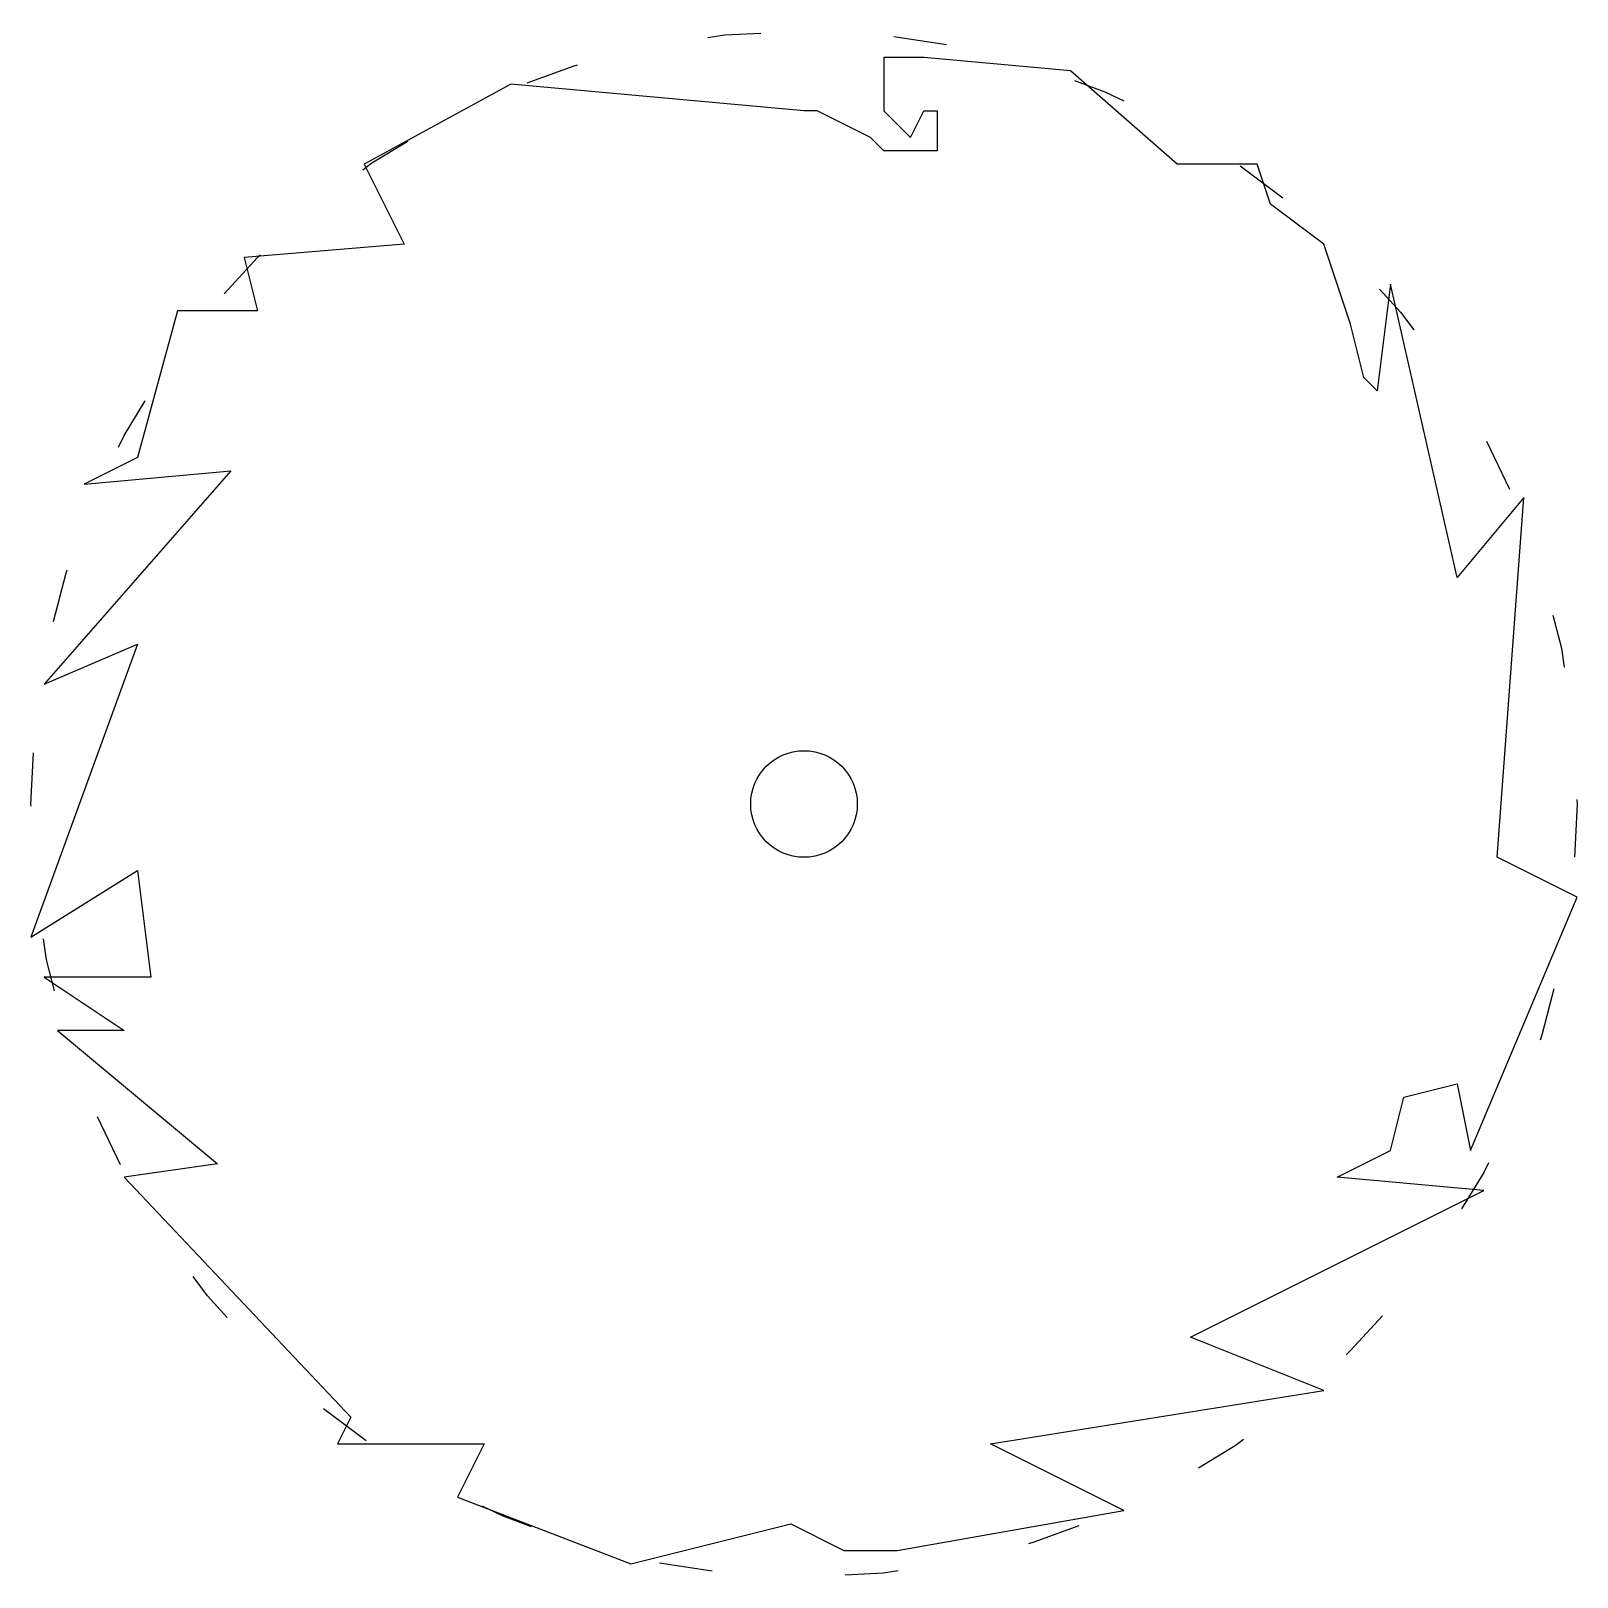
# Model space of a CAD drawing. Extents: x 2.4 to 5.3, y 7.25 to 10.15.
import ezdxf

# ---------------------------------------------------------------- set-up
doc = ezdxf.new("R2010")
doc.units = 0
doc.linetypes.add('DOT', pattern=[0.25, 0, -0.25])
doc.layers.get('0').update_dxf_attribs({"linetype": 'CONTINUOUS'})

msp = doc.modelspace()

# ---------------------------------------------------------------- linework, layer by layer
msp.add_lwpolyline([(2.45, 8.275), (2.75, 8.025), (2.575, 8), (3, 7.55), (2.975, 7.5), (3.25, 7.5), (3.2, 7.4), (3.525, 7.275), (3.825, 7.35), (3.925, 7.3), (4.025, 7.3), (4.45, 7.375), (4.2, 7.5), (4.825, 7.6), (4.575, 7.7), (5.125, 7.975), (4.85, 8), (4.95, 8.05), (4.975, 8.15), (5.075, 8.175), (5.1, 8.05), (5.3, 8.525), (5.15, 8.6), (5.2, 9.275), (5.075, 9.125), (4.95, 9.675), (4.925, 9.475), (4.9, 9.5), (4.875, 9.6), (4.825, 9.75), (4.725, 9.825), (4.7, 9.9), (4.55, 9.9), (4.35, 10.075), (4.075, 10.1), (4, 10.1), (4, 10), (4.05, 9.95), (4.075, 10), (4.1, 10), (4.1, 9.975), (4.1, 9.95), (4.1, 9.925), (4.075, 9.925), (4.05, 9.925), (4.025, 9.925), (4, 9.925), (3.975, 9.95), (3.925, 9.975), (3.875, 10), (3.85, 10), (3.3, 10.05), (3.025, 9.9), (3.1, 9.75), (2.8, 9.725), (2.825, 9.625), (2.675, 9.625), (2.6, 9.35), (2.5, 9.3), (2.775, 9.325), (2.425, 8.925), (2.6, 9), (2.4, 8.45), (2.6, 8.575), (2.625, 8.375), (2.425, 8.375), (2.575, 8.275), (2.45, 8.275)])
at = {"linetype": 'DOT'}
msp.add_circle((3.85, 8.7), 1.45, dxfattribs=at)
msp.add_circle((3.85, 8.7), 0.1)

doc.saveas('drawing.dxf')
